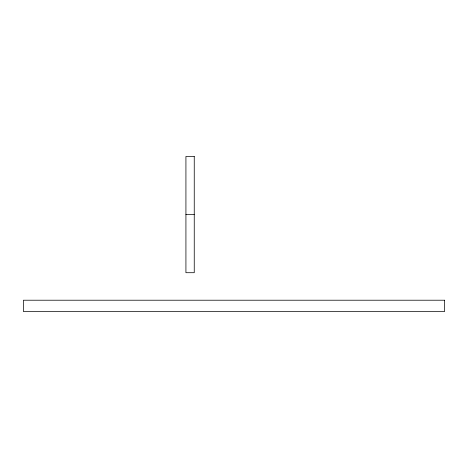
<?xml version="1.0" encoding="UTF-8"?>
<svg xmlns="http://www.w3.org/2000/svg" width="468" height="468" viewBox="0 0 468 468"><rect width="100%" height="100%" fill="white"/><g stroke="black" fill="none" stroke-linecap="round" stroke-linejoin="round"><path stroke-width="0.7" d="M185.925 214.584L194.249 214.584M194.249 156.464L185.925 156.464L185.925 272.704L194.249 272.704L194.249 156.464M444.6 300.216L23.4 300.216L23.4 311.536L444.6 311.536L444.6 300.216"/></g></svg>
